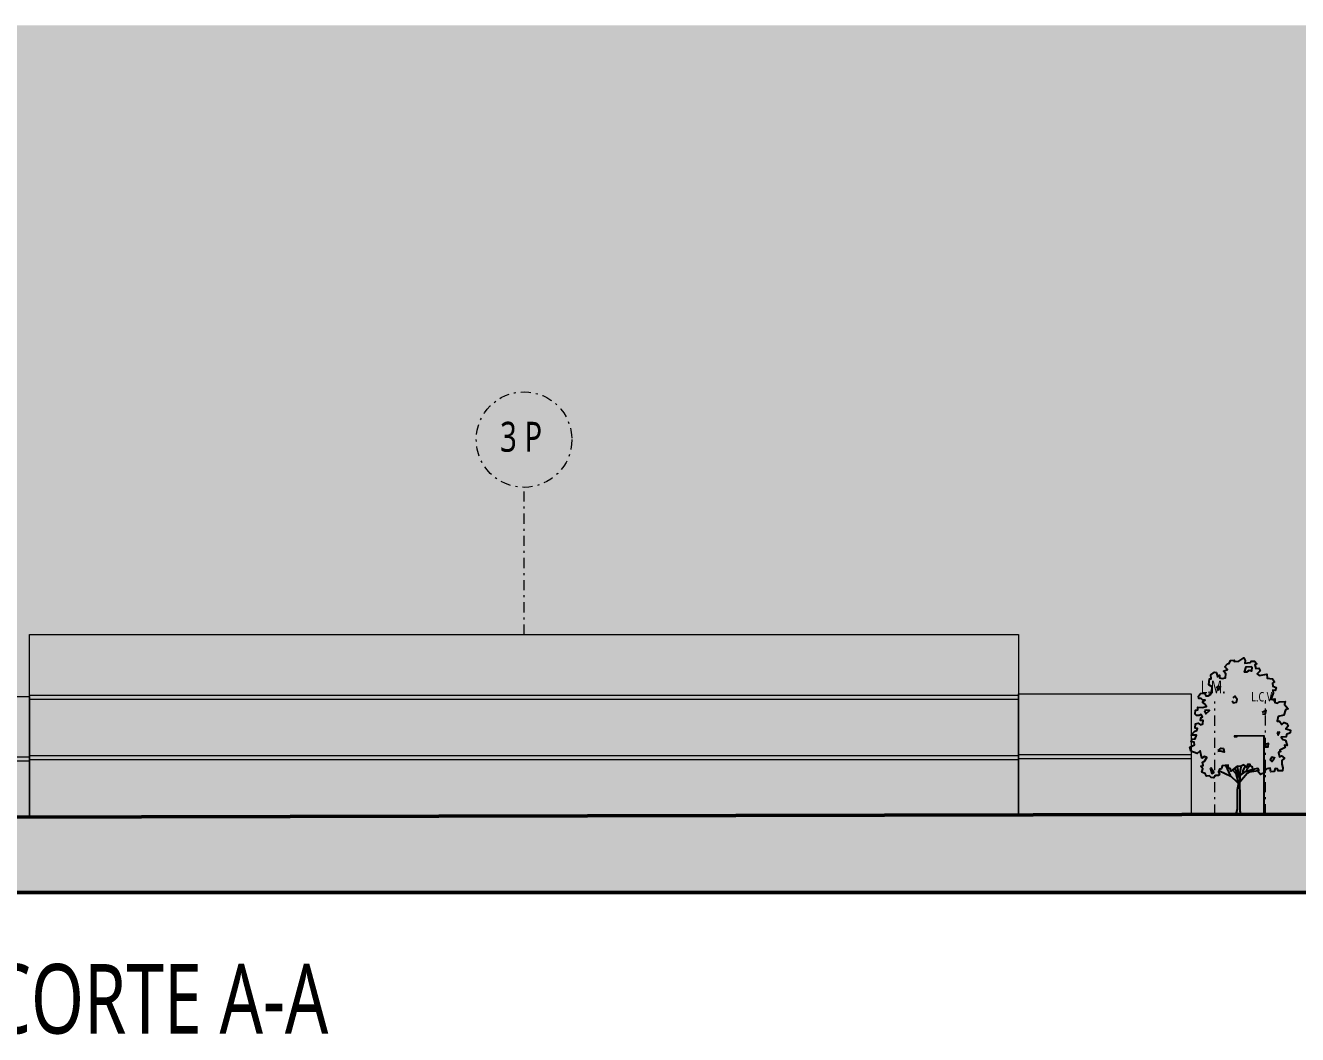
# Model space of a CAD drawing. Header units: millimetres. Extents: x -71 to 10084, y -63 to 6230.
# Drawn here: x 6161.9 to 6224.9, y 4150 to 4200 of the extents above; entities that cross this region are included whole.
import ezdxf

# ---------------------------------------------------------------- set-up
doc = ezdxf.new("R2010")
doc.units = ezdxf.units.MM
doc.linetypes.add('TRAZO_Y_PUNTO', pattern=[1, 0.5, -0.25, 0, -0.25])
for name, color, linetype, lineweight, true_color in [('EJES', 154, 'TRAZO_Y_PUNTO', 20, 0x004f9e), ('HATCHS', 252, 'Continuous', 5, 0x898989), ('LINEA TIERRA', 18, 'Continuous', 50, 0x000000), ('TEXTO', 154, 'Continuous', 5, 0x004f9e), ('VISTA', 18, 'Continuous', 15, 0x000000)]:
    doc.layers.add(name, color=color, linetype=linetype, lineweight=lineweight, true_color=true_color)
doc.layers.add('MEDIANERA', color=30, linetype='TRAZO_Y_PUNTO', lineweight=20)
doc.styles.add('COTAS', font='Yu Gothic.ttf', dxfattribs={"width": 0.75})

# ---------------------------------------------------------------- blocks, each defined once
blk = doc.blocks.new('luz')
at = {"layer": 'VISTA'}
for p, q in [((5841.926, 4080.539), (5840.426, 4080.539)), ((5840.426, 4080.539), (5840.426, 4080.478)), ((5840.426, 4080.478), (5840.576, 4080.478)), ((5840.576, 4080.478), (5840.576, 4080.539)), ((5841.896, 4080.509), (5840.576, 4080.509)), ((5841.896, 4076.639), (5841.896, 4080.509)), ((5841.926, 4076.639), (5841.926, 4080.539))]:
    blk.add_line(p, q, dxfattribs=at)
blk = doc.blocks.new('A$C19F70E61')
at = {"true_color": 0xa3b39e, "transparency": 33554559}
h = blk.add_hatch(color=253, dxfattribs=at)
h.dxf.hatch_style = 1
h.paths.add_polyline_path([(653, 745.1), (657.1, 765.6), (620.2, 763.9), (606.3, 754.1), (589.1, 759), (588.2, 783.6), (560.3, 780.3), (576.8, 821.4), (574.3, 843.5), (589.9, 840.2), (598.1, 860.7), (574.3, 868.9), (571.8, 890.3), (586.6, 899.3), (571.8, 919.8), (536.6, 923.1), (533.3, 950.1), (482.4, 941.1), (468.5, 953.4), (488.2, 973.9), (480.8, 990.3), (460.3, 988.7), (452.9, 1014.1), (466, 1019.9), (451.2, 1038.7), (428.3, 1037.9), (422.5, 1028.9), (385.6, 1024.8), (387.3, 1043.7), (379.9, 1060.9), (346.2, 1038.7), (312.6, 1035.5), (314.3, 1046.1), (288, 1043.7), (279, 1022.3), (269.1, 1020.7), (250.3, 999.4), (268.3, 983), (242.1, 969.8), (257.6, 951.8), (255.2, 926.4), (232.2, 920.6), (215, 926.4), (215, 942.8), (201, 933.7), (194.5, 960.8), (181.4, 963.3), (155.9, 945.2), (157.6, 918.2), (147.7, 919.8), (142.8, 878), (165.8, 865.7), (164.1, 849.2), (155.1, 814.8), (137.9, 804.9), (123.1, 804.9), (114.1, 821.4), (85.4, 819.7), (72.3, 801.7), (74.7, 786.1), (90.3, 785.3), (102.6, 773.8), (118.2, 774.6), (100.1, 760.7), (114.1, 750), (125.6, 731.1), (98.5, 724.6), (67.3, 727), (68.2, 709.8), (51.8, 708.2), (50.9, 679.4), (60, 671.2), (77.2, 670.4), (91.1, 678.6), (100.1, 661.4), (88.7, 655.7), (85.4, 637.6), (105.1, 636.8), (102.6, 615.5), (85.4, 608.1), (70.6, 619.6), (52.6, 613.8), (50.1, 585.1), (64.9, 582.6), (62.4, 569.5), (46.8, 566.2), (23, 537.5), (58.3, 537.5), (50.9, 513.7), (29.6, 512.1), (22.2, 493.2), (43.5, 490.8), (46, 473.5), (14.8, 457.1), (19.8, 430.9), (64.1, 414.5), (83.7, 431.7), (95.2, 382.5), (113.3, 393.2), (128, 388.2), (113.3, 362.8), (100.1, 356.2), (103.4, 332.4), (87.8, 329.2), (101, 310.3), (95.3, 287.6), (118.2, 279.9), (126.4, 260.3), (146.1, 264.4), (158.4, 252.1), (176.4, 248.8), (187.1, 266), (205.1, 265.2), (215, 271.7), (207.6, 289.8), (214.2, 309.5), (228.9, 311.1), (232.2, 330), (273.2, 334.9), (274.9, 316), (288, 311.1), (292.1, 294.7), (333.1, 329.2), (356.1, 325.9), (379.1, 338.2), (398.7, 322.6), (403.7, 339), (420.9, 339), (422.5, 330), (436.5, 322.6), (439.8, 306.2), (472.6, 313.6), (480.8, 302.1), (478.3, 287.3), (490.6, 272.6), (521.8, 285.7), (520.1, 298), (533.3, 311.1), (557.1, 316), (562, 289.8), (584.1, 292.3), (589.9, 312.8), (606.3, 310.3), (612, 296.4), (639.9, 297.2), (642.4, 317.7), (635.8, 341.5), (636.6, 367.7), (653.9, 381.7), (634.2, 398.1), (621, 392.3), (613.7, 420.2), (628.4, 426.8), (622.7, 435.8), (658.8, 455.5), (653, 470.3), (671.9, 467.8), (660.4, 504.7), (641.6, 508), (631.7, 525.2), (665.3, 526), (667.8, 542.4), (691.6, 553.1), (693.2, 571.2), (663.7, 580.2), (678.5, 599.1), (669.4, 617.9), (652.2, 622.8), (635.8, 611.4), (621, 633.5), (603.8, 631.9), (611.2, 664.7), (648.1, 674.5), (659.6, 709.8), (679.3, 717.2)])
h.paths.add_polyline_path([(605.1, 555.6), (621, 558), (610.4, 539.2)], flags=16)
h.paths.add_polyline_path([(525.9, 476.8), (546.4, 480.9), (542.3, 458.8), (526.6, 458.8)], flags=16)
blk.add_line((324.9, 5.1), (361, 2.7))
for points in [[(95.2, 287.3), (101, 310.3), (87.8, 329.2), (103.4, 332.4), (100.1, 356.2), (113.3, 362.8), (128, 388.2), (113.3, 393.2), (95.2, 382.5), (83.7, 431.7), (64.1, 414.5), (19.8, 430.9), (14.8, 457.1), (46, 473.5), (43.5, 490.8), (22.2, 493.2), (29.6, 512.1), (50.9, 513.7), (58.3, 537.5), (23, 537.5), (46.8, 566.2), (62.4, 569.5), (64.9, 582.6), (50.1, 585.1), (52.6, 613.8), (70.6, 619.6), (85.4, 608.1), (102.6, 615.5), (105.1, 636.8), (85.4, 637.6), (88.7, 655.7), (100.1, 661.4), (91.1, 678.6), (77.2, 670.4), (60, 671.2), (50.9, 679.4), (51.8, 708.2), (68.2, 709.8), (67.3, 727), (98.5, 724.6), (125.6, 731.1), (114.1, 750), (100.1, 760.7), (118.2, 774.6), (102.6, 773.8), (90.3, 785.3), (74.7, 786.1), (72.3, 801.7), (85.4, 819.7), (114.1, 821.4), (123.1, 804.9), (137.9, 804.9), (155.1, 814.8), (164.1, 849.2), (165.8, 865.7), (142.8, 878), (147.7, 919.8), (157.6, 918.2), (155.9, 945.2), (181.4, 963.3), (194.5, 960.8), (201, 933.7), (215, 942.8), (215, 926.4), (232.2, 920.6), (255.2, 926.4), (257.6, 951.8), (242.1, 969.8), (268.3, 983), (250.3, 999.4), (269.1, 1020.7), (279, 1022.3), (288, 1043.7), (314.3, 1046.1), (312.6, 1035.5), (346.2, 1038.7), (379.9, 1060.9), (387.3, 1043.7), (385.6, 1024.8), (422.5, 1028.9), (428.3, 1037.9), (451.2, 1038.7), (466, 1019.9), (452.9, 1014.1), (460.3, 988.7), (480.8, 990.3), (488.2, 973.9), (468.5, 953.4), (482.4, 941.1), (533.3, 950.1), (536.6, 923.1), (571.8, 919.8), (586.6, 899.3), (571.8, 890.3), (574.3, 868.9), (598.1, 860.7), (589.9, 840.2), (574.3, 843.5), (576.8, 821.4), (560.3, 780.3), (588.2, 783.6), (589.1, 759), (606.3, 754.1), (620.2, 763.9), (657.1, 765.6), (653, 745.1), (679.3, 717.2), (659.6, 709.8), (648.1, 674.5), (611.2, 664.7), (603.8, 631.9), (621, 633.5), (635.8, 611.4), (652.2, 622.8), (669.4, 617.9), (678.5, 599.1), (663.7, 580.2), (693.2, 571.2), (691.6, 553.1), (667.8, 542.4), (665.3, 526), (631.7, 525.2), (641.6, 508), (660.4, 504.7)], [(432.4, 1001), (430.7, 970.7), (414.3, 976.4), (397.1, 963.3), (384, 963.3), (393.8, 1000.2), (433.2, 1003.5)], [(196.1, 852.5), (206.8, 844.3), (220.7, 867.3), (199.4, 864.8), (193.7, 854.2)], [(300.3, 770.5), (310.1, 755.7), (329, 760.7), (333.1, 780.3), (319.2, 800.8), (305.2, 790.2)], [(113.3, 702.4), (121.5, 683.5), (146.9, 704.9), (127.2, 707.3), (113.3, 704.9)], [(505.4, 683.5), (523.4, 679.4), (530.8, 704.9), (502.1, 690.9)], [(604.6, 557.2), (610.4, 539.2), (621, 558), (604.6, 555.6)], [(660.4, 504.7), (671.9, 467.8), (653, 470.3), (658.8, 455.5), (622.7, 435.8), (628.4, 426.8), (613.7, 420.2), (621, 392.3), (634.2, 398.1), (653.9, 381.7), (636.6, 367.7), (635.8, 341.5), (642.4, 317.7), (639.9, 297.2), (612, 296.4), (606.3, 310.3), (589.9, 312.8), (584.1, 292.3), (562, 289.8), (557.1, 316), (533.3, 311.1), (520.1, 298), (521.8, 285.7), (490.6, 272.6), (478.3, 287.3), (480.8, 302.1), (472.6, 313.6), (439.8, 306.2), (436.5, 322.6), (422.5, 330), (420.9, 339), (403.7, 339), (398.7, 322.6), (379.1, 338.2), (356.1, 325.9), (333.1, 329.2), (292.1, 294.7), (288, 311.1), (274.9, 316), (273.2, 334.9), (232.2, 330), (228.9, 311.1), (214.2, 309.5), (207.6, 289.8), (215, 271.7), (205.1, 265.2), (187.1, 266), (176.4, 248.8), (158.4, 252.1), (146.1, 264.4), (126.4, 260.3), (118.2, 279.9), (93.6, 288.2)], [(206, 434.2), (226.5, 450.6), (241.2, 447.3), (245.3, 423.5), (221.6, 429.2), (203.5, 428.4)], [(525.1, 458.8), (542.3, 458.8), (546.4, 480.9), (525.9, 476.8), (526.7, 457.1)], [(590.7, 383.3), (568.5, 389.9), (556.2, 371.8), (568.5, 360.3), (584.1, 380)], [(151.8, 314.4), (162.5, 279.9), (177.3, 284.9), (159.2, 316), (153.5, 314.4)], [(214.2, 298), (290.5, 261.9)], [(254.4, 334.9), (285.5, 265.2), (335.6, 218.4)], [(301.1, 307), (324.9, 279.9), (338, 225)], [(319.2, 312.8), (339.7, 264.4)], [(334.8, 329.2), (339.7, 286.5), (337.2, 238.9), (339.7, 202.8), (333.1, 168.4), (334.8, 100.3), (334.8, 38), (324.9, 5.1)], [(345.4, 257.8), (389.7, 293.1), (441.4, 308.7)], [(361, 2.7), (353.6, 24), (354.4, 124.9), (352, 215.1), (356.9, 301.3), (361, 325.1)], [(352.8, 223.3), (400.4, 280.8), (445.5, 305.4)], [(384.8, 327.5), (372.5, 297.2), (371.7, 276.7)], [(399.6, 298), (400.4, 310.3), (420.1, 335.7)], [(477.5, 296.4), (414.3, 287.3)]]:
    blk.add_lwpolyline(points)

msp = doc.modelspace()

# ---------------------------------------------------------------- hatches: boundary and pattern name
at = {"layer": 'HATCHS', "transparency": 33554661}
h = msp.add_hatch(dxfattribs=at)
h.set_pattern_fill('EARTH', color=256, scale=0.25, angle=45)
h.set_pattern_definition([(90, (0, 0), (-0.396875, 0.396875), [0.396875, -0.396875]), (90, (-0.14883, 0), (-0.396875, 0.396875), [0.396875, -0.396875]), (90, (-0.29766, 0), (-0.396875, 0.396875), [0.396875, -0.396875]), (180, (-0.34727, 0.0496), (-0.396875, -0.396875), [0.396875, -0.396875]), (180, (-0.34727, 0.19844), (-0.396875, -0.396875), [0.396875, -0.396875]), (180, (-0.34727, 0.34727), (-0.396875, -0.396875), [0.396875, -0.396875])])
h.paths.add_polyline_path([(5847.2, 4157), (6492.225, 4157), (6492.225, 4161.5), (5847.2, 4160)])
at = {"layer": 'VISTA', "transparency": 33554585}
h = msp.add_hatch(color=256, dxfattribs=at)
h.dxf.hatch_style = 1
h.set_gradient(color1=(194, 240, 234), color2=(228, 231, 231), rotation=273)
h.paths.add_polyline_path([(5847.2, 4160), (6492.225, 4161.5), (6492.225, 4200), (5847.2, 4200)])

# ---------------------------------------------------------------- linework, layer by layer
at = {"layer": 'EJES'}
msp.add_line((6186.576, 4169.789), (6186.576, 4177.089), dxfattribs=at)
msp.add_circle((6186.576, 4179.458), 2.368, dxfattribs=at)
at = {"layer": 'LINEA TIERRA'}
for p, q in [((5847.2, 4160), (6492.225, 4161.5)), ((5847.2, 4157), (6492.225, 4157))]:
    msp.add_line(p, q, dxfattribs=at)
at = {"layer": 'MEDIANERA'}
for p, q in [((6220.821, 4160.869), (6220.821, 4166.469)), ((6223.323, 4160.875), (6223.323, 4166.475))]:
    msp.add_line(p, q, dxfattribs=at)
at = {"layer": 'VISTA'}
for p, q in [((6162.06, 4160.789), (6162.06, 4169.789)), ((6162.06, 4169.789), (6211.092, 4169.789)), ((6211.092, 4169.789), (6211.092, 4160.789)), ((6151.598, 4166.723), (6162.06, 4166.723)), ((6162.06, 4166.789), (6211.092, 4166.789)), ((6162.06, 4166.723), (6162.06, 4160.789)), ((6162.06, 4166.589), (6211.092, 4166.589)), ((6211.092, 4160.847), (6211.092, 4166.847)), ((6211.092, 4166.847), (6219.642, 4166.847)), ((6219.642, 4166.847), (6219.642, 4160.847)), ((6211.092, 4163.847), (6219.642, 4163.847)), ((6151.598, 4163.723), (6162.06, 4163.723)), ((6151.598, 4163.523), (6162.06, 4163.523)), ((6162.06, 4163.789), (6211.092, 4163.789)), ((6162.06, 4163.589), (6211.092, 4163.589)), ((6211.092, 4163.647), (6219.642, 4163.647)), ((6166.237, 4160.723), (6151.598, 4160.723)), ((6162.06, 4160.789), (6166.237, 4160.789)), ((6211.092, 4160.789), (6162.06, 4160.789)), ((6166.237, 4160.789), (6166.237, 4160.723)), ((6176.534, 4160.786), (6176.534, 4160.789)), ((6176.534, 4160.789), (6194.242, 4160.789)), ((6194.242, 4160.786), (6176.534, 4160.786)), ((6194.242, 4160.789), (6194.242, 4160.786)), ((6219.642, 4160.847), (6211.092, 4160.847))]:
    msp.add_line(p, q, dxfattribs=at)

# ---------------------------------------------------------------- block references
at = {"xscale": 0.007336180988892, "yscale": 0.007336180988892, "zscale": 0.007336180988892}
msp.add_blockref('A$C19F70E61', (6219.475, 4160.852), dxfattribs=at)
at = {"layer": 'VISTA'}
msp.add_blockref('luz', (381.347, 84.235), dxfattribs=at)

# ---------------------------------------------------------------- texts
at = {"layer": 'EJES', "style": 'COTAS', "width": 0.75}
msp.add_text('3 P', height=1.4842, dxfattribs=at).set_placement((6185.387, 4178.858))
at = {"layer": 'HATCHS', "style": 'COTAS', "width": 0.75}
msp.add_text('CORTE A-A', height=3.4492, dxfattribs=at).set_placement((6160.001, 4150))
at = {"layer": 'TEXTO', "style": 'COTAS', "width": 0.75}
for s, height, p in [('L.M.', 0.6391, (6220.121, 4166.869)), ('L.C.V.', 0.4616, (6222.623, 4166.475))]:
    msp.add_text(s, height=height, dxfattribs=at).set_placement(p)

doc.saveas('drawing.dxf')
